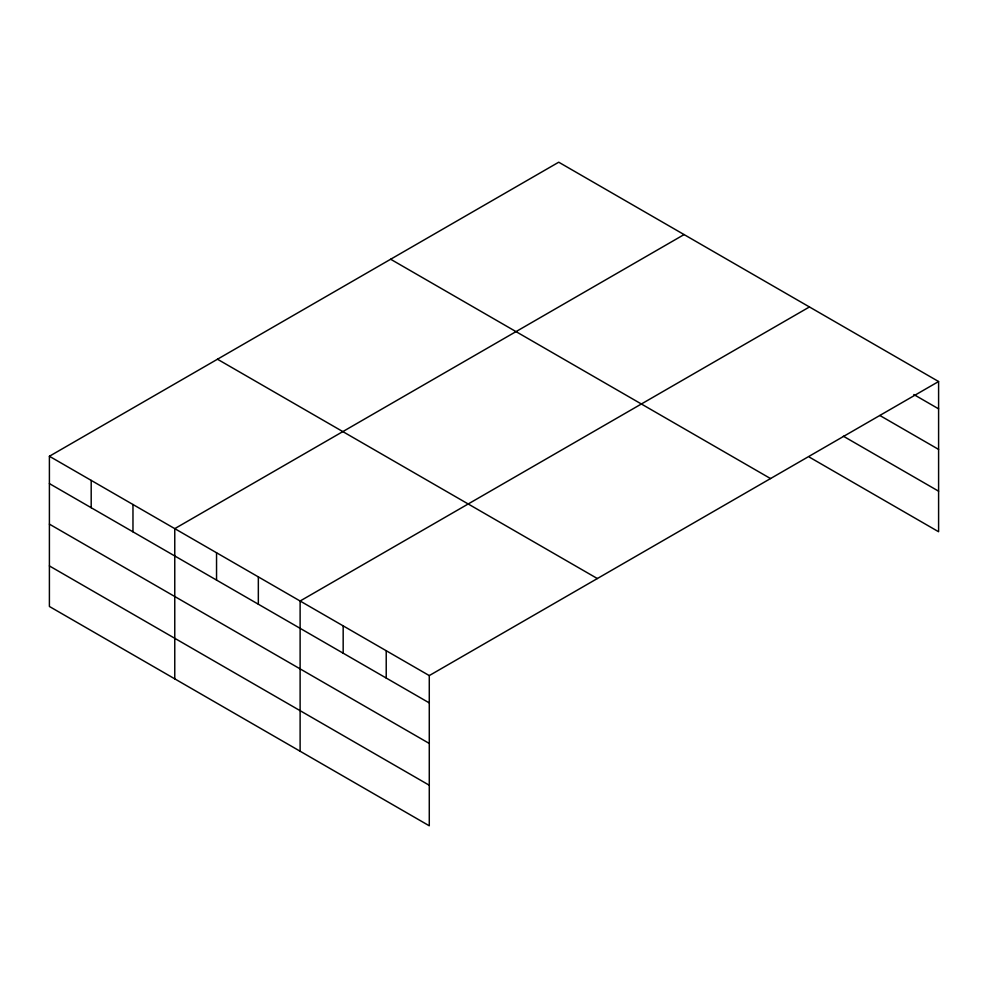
<?xml version="1.0" encoding="UTF-8"?>
<svg xmlns="http://www.w3.org/2000/svg" width="988" height="988" viewBox="0 0 988 988"><rect width="100%" height="100%" fill="white"/><g stroke="black" fill="none" stroke-linecap="round" stroke-linejoin="round"><path stroke-width="1.48" d="M938.6 381.529L558.726 162.205L49.4 456.258L49.4 606.471L429.274 825.795L429.274 675.582L938.6 381.529L938.6 531.742L809.444 457.172M684.079 234.576L174.765 528.642L174.765 678.855M809.444 306.959L300.117 601.013L300.117 751.226M913.814 394.533L938.6 408.847M879.888 415.503L938.6 449.404M843.357 436.202L938.6 491.184M390.643 259.239L770.529 478.563M217.471 359.224L597.357 578.548M49.4 456.258L429.274 675.582M49.4 483.589L429.274 702.9M49.4 524.134L429.274 743.458M49.4 565.926L429.274 785.238M386.222 650.721L386.222 678.052M343.169 625.873L343.169 653.192M258.337 576.893L258.337 604.211M216.545 552.761L216.545 580.092M132.972 504.51L132.972 531.84M91.192 480.39L91.192 507.709"/></g></svg>
